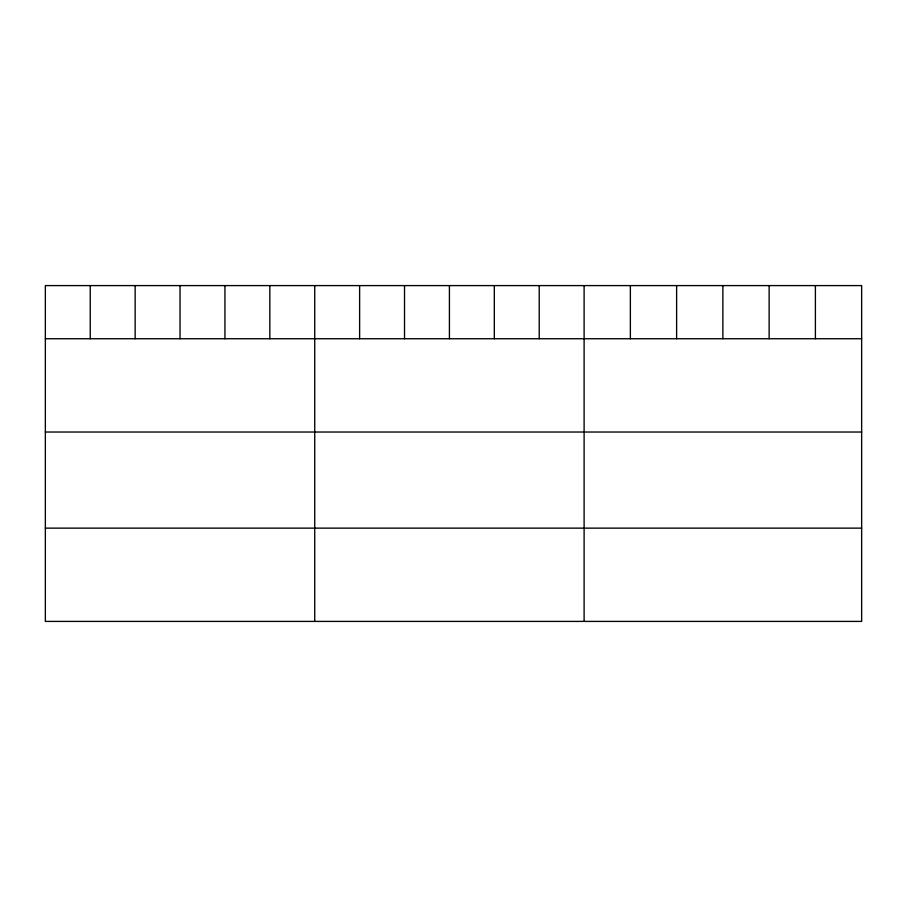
<?xml version="1.0" encoding="UTF-8"?>
<svg xmlns="http://www.w3.org/2000/svg" width="907" height="907" viewBox="0 0 907 907"><rect width="100%" height="100%" fill="white"/><g stroke="black" fill="none" stroke-linecap="round" stroke-linejoin="round"><path stroke-width="1.36" d="M861.65 338.742L861.65 621.408L45.35 621.408L45.35 285.592L861.65 285.592L861.65 338.742L45.35 338.742M45.35 432.027L861.65 432.027M45.35 528.135L861.65 528.135M815.393 285.592L815.393 338.742M769.136 285.592L769.136 338.742M722.879 285.592L722.879 338.742M676.622 285.592L676.622 338.742M630.365 285.592L630.365 338.742M584.108 285.592L584.108 621.408M539.212 285.592L539.212 338.742M494.315 285.592L494.315 338.742M449.418 285.592L449.418 338.742M404.522 285.592L404.522 338.742M359.625 285.592L359.625 338.742M314.729 285.592L314.729 621.408M269.832 285.592L269.832 338.742M224.936 285.592L224.936 338.742M180.04 285.592L180.04 338.742M135.143 285.592L135.143 338.742M90.246 285.592L90.246 338.742"/></g></svg>
